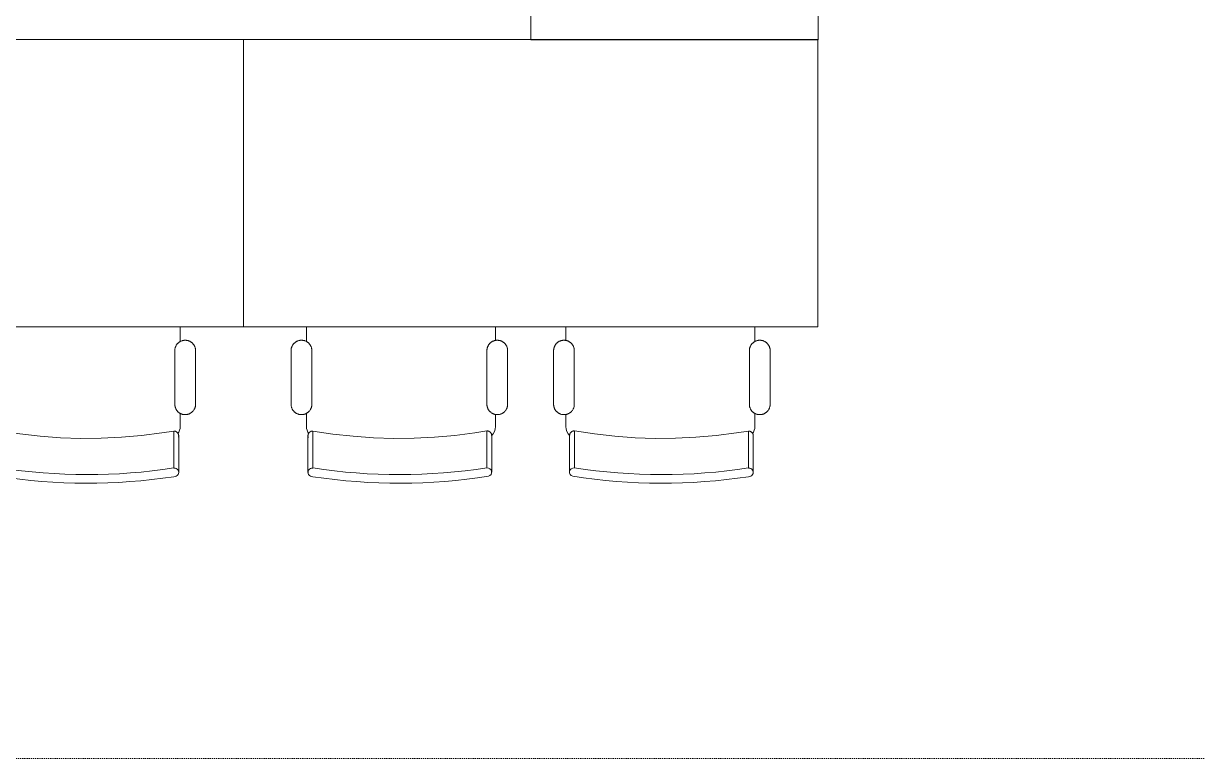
# Model space of a CAD drawing. Header units: inches. Extents: x 1 to 4333, y -575 to 1753.
# Drawn here: x 1847.3 to 1969.9, y 468.7 to 545.5 of the extents above; entities that cross this region are included whole.
import ezdxf

# ---------------------------------------------------------------- set-up
doc = ezdxf.new("R2010")
doc.units = ezdxf.units.IN
doc.header["$MEASUREMENT"] = 0
doc.linetypes.add('Hidden 1_8_', pattern=[0.1875, 0.125, -0.0625])
doc.layers.add('A-DETL-HDLN', color=90, linetype='Hidden 1_8_', lineweight=9)
doc.layers.add('I-FURN', color=30, linetype='Continuous', lineweight=9)

# ---------------------------------------------------------------- blocks, each defined once
blk = doc.blocks.new('Combo - Training Table Chairs - 60x30 - Combo - Training Table Chairs - 60x30-1933845-New Construction - Tel_Data_Elec Plan')
at = {"layer": 'I-FURN'}
for p, q in [((-30, -15), (-30, 15)), ((-30, 15), (30, 15)), ((30, 15), (30, -15)), ((30, -15), (-30, -15)), ((-23.41, -15), (-23.41, -16.54)), ((-3.67, -16.43), (-3.67, -15)), ((3.67, -15), (3.67, -16.43)), ((23.41, -16.54), (23.41, -15)), ((-25.01, -17.49), (-25.01, -23.1)), ((-22.84, -23.1), (-22.84, -17.49)), ((-4.56, -17.49), (-4.56, -23.1)), ((-2.4, -23.1), (-2.4, -17.49)), ((2.4, -17.49), (2.4, -23.1)), ((4.56, -23.1), (4.56, -17.49)), ((22.84, -17.49), (22.84, -23.1)), ((25.01, -23.1), (25.01, -17.49)), ((-23.41, -24.04), (-23.41, -25.41)), ((-3.67, -25.41), (-3.67, -24.16)), ((3.67, -24.16), (3.67, -25.41)), ((23.41, -25.41), (23.41, -24.04)), ((-22.74, -25.89), (-22.74, -29.75)), ((-4.57, -29.74), (-4.57, -25.87)), ((4.57, -25.87), (4.57, -29.74)), ((22.74, -29.75), (22.74, -25.89))]:
    blk.add_line(p, q, dxfattribs=at)
at = {"layer": 'I-FURN', "flags": 128}
for points in [[(-22.84, -17.49), (-22.84, -17.45), (-22.85, -17.4), (-22.85, -17.36), (-22.86, -17.32), (-22.87, -17.27), (-22.87, -17.23), (-22.89, -17.19), (-22.9, -17.15), (-22.91, -17.11), (-22.93, -17.07), (-22.95, -17.03), (-22.97, -16.99), (-22.99, -16.95), (-23.01, -16.91), (-23.03, -16.88), (-23.06, -16.84), (-23.08, -16.81), (-23.11, -16.78), (-23.14, -16.74), (-23.17, -16.71), (-23.2, -16.68), (-23.24, -16.65), (-23.27, -16.63), (-23.31, -16.6), (-23.34, -16.58), (-23.38, -16.56), (-23.42, -16.53), (-23.46, -16.51), (-23.49, -16.5), (-23.53, -16.48), (-23.58, -16.46), (-23.62, -16.45), (-23.66, -16.44), (-23.7, -16.43), (-23.74, -16.42), (-23.79, -16.42), (-23.83, -16.41), (-23.87, -16.41), (-23.92, -16.41), (-23.96, -16.41), (-24, -16.41), (-24.05, -16.41), (-24.09, -16.42), (-24.13, -16.43), (-24.17, -16.43), (-24.22, -16.45), (-24.26, -16.46), (-24.3, -16.47), (-24.34, -16.49), (-24.38, -16.5), (-24.42, -16.52), (-24.46, -16.54), (-24.49, -16.57), (-24.53, -16.59), (-24.57, -16.61), (-24.6, -16.64), (-24.63, -16.67), (-24.67, -16.7), (-24.7, -16.73), (-24.73, -16.76), (-24.76, -16.79), (-24.78, -16.82), (-24.81, -16.86), (-24.83, -16.89), (-24.86, -16.93), (-24.88, -16.97), (-24.9, -17.01), (-24.92, -17.05), (-24.93, -17.09), (-24.95, -17.13), (-24.96, -17.17), (-24.97, -17.21), (-24.99, -17.25), (-24.99, -17.29), (-25, -17.34), (-25.01, -17.38), (-25.01, -17.42), (-25.01, -17.47), (-25.01, -17.49)], [(-2.4, -17.49), (-2.4, -17.45), (-2.4, -17.4), (-2.41, -17.36), (-2.41, -17.32), (-2.42, -17.28), (-2.43, -17.23), (-2.44, -17.19), (-2.45, -17.15), (-2.47, -17.11), (-2.49, -17.07), (-2.5, -17.03), (-2.52, -16.99), (-2.54, -16.95), (-2.57, -16.92), (-2.59, -16.88), (-2.61, -16.84), (-2.64, -16.81), (-2.67, -16.78), (-2.7, -16.74), (-2.73, -16.71), (-2.76, -16.68), (-2.79, -16.66), (-2.83, -16.63), (-2.86, -16.6), (-2.9, -16.58), (-2.93, -16.56), (-2.97, -16.54), (-3.01, -16.52), (-3.05, -16.5), (-3.09, -16.48), (-3.13, -16.47), (-3.17, -16.45), (-3.21, -16.44), (-3.26, -16.43), (-3.3, -16.42), (-3.34, -16.42), (-3.38, -16.41), (-3.43, -16.41), (-3.47, -16.41), (-3.51, -16.41), (-3.56, -16.41), (-3.6, -16.41), (-3.64, -16.42), (-3.69, -16.43), (-3.73, -16.44), (-3.77, -16.45), (-3.81, -16.46), (-3.85, -16.47), (-3.89, -16.49), (-3.93, -16.51), (-3.97, -16.52), (-4.01, -16.55), (-4.05, -16.57), (-4.08, -16.59), (-4.12, -16.62), (-4.15, -16.64), (-4.19, -16.67), (-4.22, -16.7), (-4.25, -16.73), (-4.28, -16.76), (-4.31, -16.79), (-4.34, -16.83), (-4.36, -16.86), (-4.39, -16.9), (-4.41, -16.93), (-4.43, -16.97), (-4.45, -17.01), (-4.47, -17.05), (-4.49, -17.09), (-4.5, -17.13), (-4.52, -17.17), (-4.53, -17.21), (-4.54, -17.25), (-4.55, -17.29), (-4.55, -17.34), (-4.56, -17.38), (-4.56, -17.42), (-4.56, -17.47), (-4.56, -17.49)], [(4.56, -17.49), (4.56, -17.45), (4.56, -17.4), (4.56, -17.36), (4.55, -17.32), (4.54, -17.28), (4.53, -17.23), (4.52, -17.19), (4.51, -17.15), (4.49, -17.11), (4.48, -17.07), (4.46, -17.03), (4.44, -16.99), (4.42, -16.95), (4.4, -16.92), (4.38, -16.88), (4.35, -16.84), (4.32, -16.81), (4.3, -16.78), (4.27, -16.74), (4.24, -16.71), (4.2, -16.68), (4.17, -16.66), (4.14, -16.63), (4.1, -16.6), (4.07, -16.58), (4.03, -16.56), (3.99, -16.54), (3.95, -16.52), (3.91, -16.5), (3.87, -16.48), (3.83, -16.47), (3.79, -16.45), (3.75, -16.44), (3.71, -16.43), (3.67, -16.42), (3.62, -16.42), (3.58, -16.41), (3.54, -16.41), (3.49, -16.41), (3.45, -16.41), (3.41, -16.41), (3.36, -16.41), (3.32, -16.42), (3.28, -16.43), (3.24, -16.44), (3.19, -16.45), (3.15, -16.46), (3.11, -16.47), (3.07, -16.49), (3.03, -16.51), (2.99, -16.52), (2.95, -16.55), (2.92, -16.57), (2.88, -16.59), (2.85, -16.62), (2.81, -16.64), (2.78, -16.67), (2.75, -16.7), (2.71, -16.73), (2.68, -16.76), (2.66, -16.79), (2.63, -16.83), (2.6, -16.86), (2.58, -16.9), (2.55, -16.93), (2.53, -16.97), (2.51, -17.01), (2.49, -17.05), (2.48, -17.09), (2.46, -17.13), (2.45, -17.17), (2.44, -17.21), (2.43, -17.25), (2.42, -17.29), (2.41, -17.34), (2.41, -17.38), (2.4, -17.42), (2.4, -17.47), (2.4, -17.49)], [(25.01, -17.49), (25.01, -17.45), (25.01, -17.4), (25, -17.36), (25, -17.32), (24.99, -17.27), (24.98, -17.23), (24.97, -17.19), (24.96, -17.15), (24.94, -17.11), (24.93, -17.07), (24.91, -17.03), (24.89, -16.99), (24.87, -16.95), (24.85, -16.91), (24.82, -16.88), (24.8, -16.84), (24.77, -16.81), (24.74, -16.78), (24.71, -16.74), (24.68, -16.71), (24.65, -16.68), (24.62, -16.65), (24.58, -16.63), (24.55, -16.6), (24.51, -16.58), (24.48, -16.56), (24.44, -16.53), (24.4, -16.51), (24.36, -16.5), (24.32, -16.48), (24.28, -16.46), (24.24, -16.45), (24.2, -16.44), (24.15, -16.43), (24.11, -16.42), (24.07, -16.42), (24.03, -16.41), (23.98, -16.41), (23.94, -16.41), (23.9, -16.41), (23.85, -16.41), (23.81, -16.41), (23.77, -16.42), (23.72, -16.43), (23.68, -16.43), (23.64, -16.45), (23.6, -16.46), (23.56, -16.47), (23.52, -16.49), (23.48, -16.5), (23.44, -16.52), (23.4, -16.54), (23.36, -16.57), (23.33, -16.59), (23.29, -16.61), (23.26, -16.64), (23.22, -16.67), (23.19, -16.7), (23.16, -16.73), (23.13, -16.76), (23.1, -16.79), (23.07, -16.82), (23.05, -16.86), (23.02, -16.89), (23, -16.93), (22.98, -16.97), (22.96, -17.01), (22.94, -17.05), (22.92, -17.09), (22.91, -17.13), (22.89, -17.17), (22.88, -17.21), (22.87, -17.25), (22.86, -17.29), (22.85, -17.34), (22.85, -17.38), (22.85, -17.42), (22.84, -17.47), (22.84, -17.49)], [(-25.01, -23.1), (-25.01, -23.14), (-25.01, -23.19), (-25, -23.23), (-25, -23.27), (-24.99, -23.31), (-24.98, -23.36), (-24.97, -23.4), (-24.96, -23.44), (-24.94, -23.48), (-24.93, -23.52), (-24.91, -23.56), (-24.89, -23.6), (-24.87, -23.64), (-24.85, -23.67), (-24.82, -23.71), (-24.8, -23.75), (-24.77, -23.78), (-24.74, -23.81), (-24.71, -23.85), (-24.68, -23.88), (-24.65, -23.91), (-24.62, -23.93), (-24.58, -23.96), (-24.55, -23.99), (-24.51, -24.01), (-24.48, -24.03), (-24.44, -24.05), (-24.4, -24.07), (-24.36, -24.09), (-24.32, -24.11), (-24.28, -24.12), (-24.24, -24.14), (-24.2, -24.15), (-24.15, -24.16), (-24.11, -24.17), (-24.07, -24.17), (-24.03, -24.18), (-23.98, -24.18), (-23.94, -24.18), (-23.9, -24.18), (-23.85, -24.18), (-23.81, -24.18), (-23.77, -24.17), (-23.72, -24.16), (-23.68, -24.15), (-23.64, -24.14), (-23.6, -24.13), (-23.56, -24.12), (-23.52, -24.1), (-23.48, -24.08), (-23.44, -24.07), (-23.4, -24.04), (-23.36, -24.02), (-23.33, -24), (-23.29, -23.97), (-23.26, -23.95), (-23.22, -23.92), (-23.19, -23.89), (-23.16, -23.86), (-23.13, -23.83), (-23.1, -23.8), (-23.07, -23.76), (-23.05, -23.73), (-23.02, -23.69), (-23, -23.66), (-22.98, -23.62), (-22.96, -23.58), (-22.94, -23.54), (-22.92, -23.5), (-22.91, -23.46), (-22.89, -23.42), (-22.88, -23.38), (-22.87, -23.34), (-22.86, -23.29), (-22.85, -23.25), (-22.85, -23.21), (-22.85, -23.17), (-22.84, -23.12), (-22.84, -23.1)], [(-4.56, -23.1), (-4.56, -23.14), (-4.56, -23.18), (-4.56, -23.23), (-4.55, -23.27), (-4.54, -23.31), (-4.53, -23.36), (-4.52, -23.4), (-4.51, -23.44), (-4.49, -23.48), (-4.48, -23.52), (-4.46, -23.56), (-4.44, -23.6), (-4.42, -23.64), (-4.4, -23.67), (-4.38, -23.71), (-4.35, -23.74), (-4.32, -23.78), (-4.3, -23.81), (-4.27, -23.84), (-4.24, -23.87), (-4.2, -23.9), (-4.17, -23.93), (-4.14, -23.96), (-4.1, -23.98), (-4.07, -24.01), (-4.03, -24.03), (-3.99, -24.05), (-3.95, -24.07), (-3.91, -24.09), (-3.87, -24.11), (-3.83, -24.12), (-3.79, -24.14), (-3.75, -24.15), (-3.71, -24.16), (-3.67, -24.16), (-3.62, -24.17), (-3.58, -24.18), (-3.54, -24.18), (-3.49, -24.18), (-3.45, -24.18), (-3.41, -24.18), (-3.36, -24.17), (-3.32, -24.17), (-3.28, -24.16), (-3.24, -24.15), (-3.19, -24.14), (-3.15, -24.13), (-3.11, -24.12), (-3.07, -24.1), (-3.03, -24.08), (-2.99, -24.06), (-2.95, -24.04), (-2.92, -24.02), (-2.88, -24), (-2.85, -23.97), (-2.81, -23.95), (-2.78, -23.92), (-2.75, -23.89), (-2.71, -23.86), (-2.68, -23.83), (-2.66, -23.8), (-2.63, -23.76), (-2.6, -23.73), (-2.58, -23.69), (-2.55, -23.66), (-2.53, -23.62), (-2.51, -23.58), (-2.49, -23.54), (-2.48, -23.5), (-2.46, -23.46), (-2.45, -23.42), (-2.44, -23.38), (-2.43, -23.34), (-2.42, -23.29), (-2.41, -23.25), (-2.41, -23.21), (-2.4, -23.16), (-2.4, -23.12), (-2.4, -23.1)], [(2.4, -23.1), (2.4, -23.14), (2.4, -23.18), (2.41, -23.23), (2.41, -23.27), (2.42, -23.31), (2.43, -23.36), (2.44, -23.4), (2.45, -23.44), (2.47, -23.48), (2.49, -23.52), (2.5, -23.56), (2.52, -23.6), (2.54, -23.64), (2.57, -23.67), (2.59, -23.71), (2.61, -23.74), (2.64, -23.78), (2.67, -23.81), (2.7, -23.84), (2.73, -23.87), (2.76, -23.9), (2.79, -23.93), (2.83, -23.96), (2.86, -23.98), (2.9, -24.01), (2.93, -24.03), (2.97, -24.05), (3.01, -24.07), (3.05, -24.09), (3.09, -24.11), (3.13, -24.12), (3.17, -24.14), (3.21, -24.15), (3.26, -24.16), (3.3, -24.16), (3.34, -24.17), (3.38, -24.18), (3.43, -24.18), (3.47, -24.18), (3.51, -24.18), (3.56, -24.18), (3.6, -24.17), (3.64, -24.17), (3.69, -24.16), (3.73, -24.15), (3.77, -24.14), (3.81, -24.13), (3.85, -24.12), (3.89, -24.1), (3.93, -24.08), (3.97, -24.06), (4.01, -24.04), (4.05, -24.02), (4.08, -24), (4.12, -23.97), (4.15, -23.95), (4.19, -23.92), (4.22, -23.89), (4.25, -23.86), (4.28, -23.83), (4.31, -23.8), (4.34, -23.76), (4.36, -23.73), (4.39, -23.69), (4.41, -23.66), (4.43, -23.62), (4.45, -23.58), (4.47, -23.54), (4.49, -23.5), (4.5, -23.46), (4.52, -23.42), (4.53, -23.38), (4.54, -23.34), (4.55, -23.29), (4.55, -23.25), (4.56, -23.21), (4.56, -23.16), (4.56, -23.12), (4.56, -23.1)], [(22.84, -23.1), (22.84, -23.14), (22.85, -23.19), (22.85, -23.23), (22.86, -23.27), (22.87, -23.31), (22.87, -23.36), (22.89, -23.4), (22.9, -23.44), (22.91, -23.48), (22.93, -23.52), (22.95, -23.56), (22.97, -23.6), (22.99, -23.64), (23.01, -23.67), (23.03, -23.71), (23.06, -23.75), (23.08, -23.78), (23.11, -23.81), (23.14, -23.85), (23.17, -23.88), (23.2, -23.91), (23.24, -23.93), (23.27, -23.96), (23.31, -23.99), (23.34, -24.01), (23.38, -24.03), (23.42, -24.05), (23.46, -24.07), (23.49, -24.09), (23.53, -24.11), (23.58, -24.12), (23.62, -24.14), (23.66, -24.15), (23.7, -24.16), (23.74, -24.17), (23.79, -24.17), (23.83, -24.18), (23.87, -24.18), (23.92, -24.18), (23.96, -24.18), (24, -24.18), (24.05, -24.18), (24.09, -24.17), (24.13, -24.16), (24.17, -24.15), (24.22, -24.14), (24.26, -24.13), (24.3, -24.12), (24.34, -24.1), (24.38, -24.08), (24.42, -24.07), (24.46, -24.04), (24.49, -24.02), (24.53, -24), (24.57, -23.97), (24.6, -23.95), (24.63, -23.92), (24.67, -23.89), (24.7, -23.86), (24.73, -23.83), (24.76, -23.8), (24.78, -23.76), (24.81, -23.73), (24.83, -23.69), (24.86, -23.66), (24.88, -23.62), (24.9, -23.58), (24.92, -23.54), (24.93, -23.5), (24.95, -23.46), (24.96, -23.42), (24.97, -23.38), (24.99, -23.34), (24.99, -23.29), (25, -23.25), (25.01, -23.21), (25.01, -23.17), (25.01, -23.12), (25.01, -23.1)], [(-23.25, -26.4), (-23.25, -26.38), (-23.25, -26.36), (-23.24, -26.34), (-23.24, -26.32), (-23.24, -26.3), (-23.23, -26.28), (-23.23, -26.26), (-23.22, -26.24), (-23.22, -26.22), (-23.21, -26.2), (-23.2, -26.18), (-23.19, -26.16), (-23.18, -26.14), (-23.17, -26.13), (-23.16, -26.11), (-23.15, -26.09), (-23.13, -26.08), (-23.12, -26.06), (-23.11, -26.05), (-23.09, -26.03), (-23.08, -26.02), (-23.06, -26), (-23.05, -25.99), (-23.03, -25.98), (-23.01, -25.97), (-23, -25.96), (-22.98, -25.95), (-22.96, -25.94), (-22.94, -25.93), (-22.92, -25.92), (-22.91, -25.92), (-22.89, -25.91), (-22.87, -25.9), (-22.85, -25.9), (-22.83, -25.9), (-22.81, -25.89), (-22.79, -25.89), (-22.77, -25.89), (-22.75, -25.89), (-22.74, -25.89)], [(-23.25, -26.6), (-23.25, -26.47), (-23.25, -26.41), (-23.25, -26.4)], [(-23.25, -26.4), (-23.25, -26.43), (-23.25, -26.52), (-23.25, -26.67), (-23.25, -26.88), (-23.25, -27.15), (-23.25, -27.48), (-23.25, -27.87), (-23.25, -28.32), (-23.25, -28.83), (-23.25, -29.39), (-23.25, -30.01), (-23.25, -30.21)], [(-22.74, -25.89), (-20.64, -26.21), (-18.53, -26.44), (-16.41, -26.59), (-14.29, -26.66), (-12.17, -26.64), (-10.05, -26.54), (-7.93, -26.35), (-5.82, -26.08), (-4.57, -25.87)], [(-4.57, -25.87), (-4.55, -25.87), (-4.53, -25.87), (-4.51, -25.88), (-4.49, -25.88), (-4.47, -25.88), (-4.45, -25.89), (-4.43, -25.89), (-4.41, -25.9), (-4.39, -25.9), (-4.37, -25.91), (-4.35, -25.92), (-4.34, -25.93), (-4.32, -25.94), (-4.3, -25.95), (-4.28, -25.96), (-4.27, -25.97), (-4.25, -25.98), (-4.24, -26), (-4.22, -26.01), (-4.21, -26.03), (-4.19, -26.04), (-4.18, -26.06), (-4.17, -26.07), (-4.15, -26.09), (-4.14, -26.1), (-4.13, -26.12), (-4.12, -26.14), (-4.11, -26.16), (-4.1, -26.18), (-4.1, -26.19), (-4.09, -26.21), (-4.08, -26.23), (-4.08, -26.25), (-4.07, -26.27), (-4.07, -26.29), (-4.07, -26.31), (-4.06, -26.33), (-4.06, -26.35), (-4.06, -26.37), (-4.06, -26.38)], [(-4.06, -30.19), (-4.06, -29.56), (-4.06, -28.98), (-4.06, -28.45), (-4.06, -27.99), (-4.06, -27.58), (-4.06, -27.23), (-4.06, -26.94), (-4.06, -26.71), (-4.06, -26.54), (-4.06, -26.43), (-4.06, -26.38), (-4.06, -26.38)], [(-4.06, -26.38), (-4.06, -26.41), (-4.06, -26.5), (-4.06, -26.58)], [(4.06, -26.38), (4.06, -26.36), (4.06, -26.34), (4.07, -26.32), (4.07, -26.3), (4.07, -26.28), (4.08, -26.26), (4.08, -26.24), (4.09, -26.22), (4.1, -26.2), (4.1, -26.18), (4.11, -26.16), (4.12, -26.14), (4.13, -26.13), (4.14, -26.11), (4.15, -26.09), (4.16, -26.08), (4.18, -26.06), (4.19, -26.04), (4.2, -26.03), (4.22, -26.01), (4.23, -26), (4.25, -25.99), (4.26, -25.98), (4.28, -25.96), (4.3, -25.95), (4.31, -25.94), (4.33, -25.93), (4.35, -25.92), (4.37, -25.91), (4.39, -25.91), (4.41, -25.9), (4.42, -25.89), (4.44, -25.89), (4.46, -25.88), (4.48, -25.88), (4.5, -25.88), (4.52, -25.87), (4.54, -25.87), (4.56, -25.87), (4.57, -25.87)], [(4.06, -26.58), (4.06, -26.45), (4.06, -26.39), (4.06, -26.38)], [(4.06, -26.38), (4.06, -26.41), (4.06, -26.5), (4.06, -26.65), (4.06, -26.86), (4.06, -27.13), (4.06, -27.47), (4.06, -27.86), (4.06, -28.3), (4.06, -28.81), (4.06, -29.37), (4.06, -29.99), (4.06, -30.19)], [(4.57, -25.87), (6.67, -26.19), (8.78, -26.43), (10.9, -26.59), (13.02, -26.66), (15.14, -26.64), (17.26, -26.54), (19.38, -26.36), (21.49, -26.09), (22.74, -25.89)], [(22.74, -25.89), (22.76, -25.89), (22.78, -25.89), (22.8, -25.89), (22.82, -25.9), (22.84, -25.9), (22.86, -25.9), (22.88, -25.91), (22.9, -25.91), (22.92, -25.92), (22.94, -25.93), (22.96, -25.94), (22.97, -25.95), (22.99, -25.96), (23.01, -25.97), (23.03, -25.98), (23.04, -25.99), (23.06, -26), (23.07, -26.01), (23.09, -26.03), (23.1, -26.04), (23.12, -26.06), (23.13, -26.07), (23.14, -26.09), (23.16, -26.1), (23.17, -26.12), (23.18, -26.14), (23.19, -26.16), (23.2, -26.17), (23.21, -26.19), (23.21, -26.21), (23.22, -26.23), (23.23, -26.25), (23.23, -26.27), (23.24, -26.29), (23.24, -26.31), (23.24, -26.33), (23.25, -26.35), (23.25, -26.37), (23.25, -26.39), (23.25, -26.4)], [(23.25, -30.21), (23.25, -29.57), (23.25, -28.99), (23.25, -28.47), (23.25, -28), (23.25, -27.6), (23.25, -27.25), (23.25, -26.96), (23.25, -26.73), (23.25, -26.56), (23.25, -26.45), (23.25, -26.4), (23.25, -26.4)], [(23.25, -26.4), (23.25, -26.43), (23.25, -26.52), (23.25, -26.6)]]:
    blk.add_lwpolyline(points, dxfattribs=at)
at = {"layer": 'I-FURN'}
for centre, start, end in [((-22.09, -25.41), 180, 215.7227), ((-4.99, -25.41), 312.1873, 360), ((4.99, -25.41), 180, 227.8127), ((22.09, -25.41), 324.2773, 0)]:
    blk.add_arc(centre, 1.32, start, end, dxfattribs=at)
for centre, major_axis, ratio, start_param, end_param in [((-22.74, -26.6), (0.507, 0), 0.99468, 2.879793, 3.141593), ((-4.57, -26.58), (0.507, 0), 0.99468, 6.13762, 6.327242), ((4.57, -26.58), (0.507, 0), 0.99468, 3.097536, 3.287158), ((22.74, -26.6), (0.507, 0), 0.99468, 0, 0.261799), ((-22.74, -30.21), (-0.507, 0), 0.899459, 4.712389, 7.853982), ((-13.7, 17.31), (53.09, 0), 0.899459, 4.541367, 4.885303), ((-13.7, 17.31), (54.09, 0), 0.899459, 4.544559, 4.885273), ((-4.57, -30.19), (0.507, 0), 0.899459, 5.054959, 7.853982), ((4.57, -30.19), (0.507, 0), 0.899459, 1.570796, 4.369819), ((13.7, 17.31), (54.09, 0), 0.899459, 4.539505, 4.880219), ((13.7, 17.31), (53.09, 0), 0.899459, 4.539475, 4.883411), ((22.74, -30.21), (0.507, 0), 0.899459, 4.712389, 7.853982)]:
    blk.add_ellipse(centre, major_axis=major_axis, ratio=ratio, start_param=start_param, end_param=end_param, dxfattribs=at)
blk = doc.blocks.new('Combo - Training Table Chairs - 60x30 - Combo - Training Table Chairs - 60x30-2591501-New Construction - Tel_Data_Elec Plan')
at = {"layer": 'I-FURN'}
for p, q in [((-22.74, 29.75), (-22.74, 25.89)), ((-4.57, 25.87), (-4.57, 29.74)), ((4.57, 29.74), (4.57, 25.87)), ((22.74, 25.89), (22.74, 29.75)), ((-23.41, 25.41), (-23.41, 24.04)), ((-3.67, 24.16), (-3.67, 25.41)), ((3.67, 25.41), (3.67, 24.16)), ((23.41, 24.04), (23.41, 25.41)), ((-25.01, 23.1), (-25.01, 17.49)), ((-22.84, 17.49), (-22.84, 23.1)), ((-4.56, 23.1), (-4.56, 17.49)), ((-2.4, 17.49), (-2.4, 23.1)), ((2.4, 23.1), (2.4, 17.49)), ((4.56, 17.49), (4.56, 23.1)), ((22.84, 23.1), (22.84, 17.49)), ((25.01, 17.49), (25.01, 23.1)), ((-23.41, 16.54), (-23.41, 15)), ((-3.67, 15), (-3.67, 16.43)), ((3.67, 16.43), (3.67, 15)), ((23.41, 15), (23.41, 16.54)), ((30, 15), (-30, 15)), ((-30, 15), (-30, -15)), ((30, -15), (30, 15)), ((-30, -15), (30, -15))]:
    blk.add_line(p, q, dxfattribs=at)
at = {"layer": 'I-FURN', "flags": 128}
for points in [[(-23.25, 30.21), (-23.25, 29.57), (-23.25, 28.99), (-23.25, 28.47), (-23.25, 28), (-23.25, 27.6), (-23.25, 27.25), (-23.25, 26.96), (-23.25, 26.73), (-23.25, 26.56), (-23.25, 26.45), (-23.25, 26.4), (-23.25, 26.4)], [(-4.06, 26.38), (-4.06, 26.41), (-4.06, 26.5), (-4.06, 26.65), (-4.06, 26.86), (-4.06, 27.13), (-4.06, 27.47), (-4.06, 27.86), (-4.06, 28.3), (-4.06, 28.81), (-4.06, 29.37), (-4.06, 29.99), (-4.06, 30.19)], [(4.06, 30.19), (4.06, 29.56), (4.06, 28.98), (4.06, 28.45), (4.06, 27.99), (4.06, 27.58), (4.06, 27.23), (4.06, 26.94), (4.06, 26.71), (4.06, 26.54), (4.06, 26.43), (4.06, 26.38), (4.06, 26.38)], [(23.25, 26.4), (23.25, 26.43), (23.25, 26.52), (23.25, 26.67), (23.25, 26.88), (23.25, 27.15), (23.25, 27.48), (23.25, 27.87), (23.25, 28.32), (23.25, 28.83), (23.25, 29.39), (23.25, 30.01), (23.25, 30.21)], [(-23.25, 26.4), (-23.25, 26.43), (-23.25, 26.52), (-23.25, 26.6)], [(-22.74, 25.89), (-22.76, 25.89), (-22.78, 25.89), (-22.8, 25.89), (-22.82, 25.9), (-22.84, 25.9), (-22.86, 25.9), (-22.88, 25.91), (-22.9, 25.91), (-22.92, 25.92), (-22.94, 25.93), (-22.96, 25.94), (-22.97, 25.95), (-22.99, 25.96), (-23.01, 25.97), (-23.03, 25.98), (-23.04, 25.99), (-23.06, 26), (-23.07, 26.01), (-23.09, 26.03), (-23.1, 26.04), (-23.12, 26.06), (-23.13, 26.07), (-23.14, 26.09), (-23.16, 26.1), (-23.17, 26.12), (-23.18, 26.14), (-23.19, 26.16), (-23.2, 26.17), (-23.21, 26.19), (-23.21, 26.21), (-23.22, 26.23), (-23.23, 26.25), (-23.23, 26.27), (-23.24, 26.29), (-23.24, 26.31), (-23.24, 26.33), (-23.25, 26.35), (-23.25, 26.37), (-23.25, 26.39), (-23.25, 26.4)], [(-4.57, 25.87), (-6.67, 26.19), (-8.78, 26.43), (-10.9, 26.59), (-13.02, 26.66), (-15.14, 26.64), (-17.26, 26.54), (-19.38, 26.36), (-21.49, 26.09), (-22.74, 25.89)], [(-4.06, 26.38), (-4.06, 26.36), (-4.06, 26.34), (-4.07, 26.32), (-4.07, 26.3), (-4.07, 26.28), (-4.08, 26.26), (-4.08, 26.24), (-4.09, 26.22), (-4.1, 26.2), (-4.1, 26.18), (-4.11, 26.16), (-4.12, 26.14), (-4.13, 26.13), (-4.14, 26.11), (-4.15, 26.09), (-4.16, 26.08), (-4.18, 26.06), (-4.19, 26.04), (-4.2, 26.03), (-4.22, 26.01), (-4.23, 26), (-4.25, 25.99), (-4.26, 25.98), (-4.28, 25.96), (-4.3, 25.95), (-4.31, 25.94), (-4.33, 25.93), (-4.35, 25.92), (-4.37, 25.91), (-4.39, 25.91), (-4.41, 25.9), (-4.42, 25.89), (-4.44, 25.89), (-4.46, 25.88), (-4.48, 25.88), (-4.5, 25.88), (-4.52, 25.87), (-4.54, 25.87), (-4.56, 25.87), (-4.57, 25.87)], [(-4.06, 26.58), (-4.06, 26.45), (-4.06, 26.39), (-4.06, 26.38)], [(4.06, 26.38), (4.06, 26.41), (4.06, 26.5), (4.06, 26.58)], [(4.57, 25.87), (4.55, 25.87), (4.53, 25.87), (4.51, 25.88), (4.49, 25.88), (4.47, 25.88), (4.45, 25.89), (4.43, 25.89), (4.41, 25.9), (4.39, 25.9), (4.37, 25.91), (4.35, 25.92), (4.34, 25.93), (4.32, 25.94), (4.3, 25.95), (4.28, 25.96), (4.27, 25.97), (4.25, 25.98), (4.24, 26), (4.22, 26.01), (4.21, 26.03), (4.19, 26.04), (4.18, 26.06), (4.17, 26.07), (4.15, 26.09), (4.14, 26.1), (4.13, 26.12), (4.12, 26.14), (4.11, 26.16), (4.1, 26.18), (4.1, 26.19), (4.09, 26.21), (4.08, 26.23), (4.08, 26.25), (4.07, 26.27), (4.07, 26.29), (4.07, 26.31), (4.06, 26.33), (4.06, 26.35), (4.06, 26.37), (4.06, 26.38)], [(22.74, 25.89), (20.64, 26.21), (18.53, 26.44), (16.41, 26.59), (14.29, 26.66), (12.17, 26.64), (10.05, 26.54), (7.93, 26.35), (5.82, 26.08), (4.57, 25.87)], [(23.25, 26.4), (23.25, 26.38), (23.25, 26.36), (23.24, 26.34), (23.24, 26.32), (23.24, 26.3), (23.23, 26.28), (23.23, 26.26), (23.22, 26.24), (23.22, 26.22), (23.21, 26.2), (23.2, 26.18), (23.19, 26.16), (23.18, 26.14), (23.17, 26.13), (23.16, 26.11), (23.15, 26.09), (23.13, 26.08), (23.12, 26.06), (23.11, 26.05), (23.09, 26.03), (23.08, 26.02), (23.06, 26), (23.05, 25.99), (23.03, 25.98), (23.01, 25.97), (23, 25.96), (22.98, 25.95), (22.96, 25.94), (22.94, 25.93), (22.92, 25.92), (22.91, 25.92), (22.89, 25.91), (22.87, 25.9), (22.85, 25.9), (22.83, 25.9), (22.81, 25.89), (22.79, 25.89), (22.77, 25.89), (22.75, 25.89), (22.74, 25.89)], [(23.25, 26.6), (23.25, 26.47), (23.25, 26.41), (23.25, 26.4)], [(-22.84, 23.1), (-22.84, 23.14), (-22.85, 23.19), (-22.85, 23.23), (-22.86, 23.27), (-22.87, 23.31), (-22.87, 23.36), (-22.89, 23.4), (-22.9, 23.44), (-22.91, 23.48), (-22.93, 23.52), (-22.95, 23.56), (-22.97, 23.6), (-22.99, 23.64), (-23.01, 23.67), (-23.03, 23.71), (-23.06, 23.75), (-23.08, 23.78), (-23.11, 23.81), (-23.14, 23.85), (-23.17, 23.88), (-23.2, 23.91), (-23.24, 23.93), (-23.27, 23.96), (-23.31, 23.99), (-23.34, 24.01), (-23.38, 24.03), (-23.42, 24.05), (-23.46, 24.07), (-23.49, 24.09), (-23.53, 24.11), (-23.58, 24.12), (-23.62, 24.14), (-23.66, 24.15), (-23.7, 24.16), (-23.74, 24.17), (-23.79, 24.17), (-23.83, 24.18), (-23.87, 24.18), (-23.92, 24.18), (-23.96, 24.18), (-24, 24.18), (-24.05, 24.18), (-24.09, 24.17), (-24.13, 24.16), (-24.17, 24.15), (-24.22, 24.14), (-24.26, 24.13), (-24.3, 24.12), (-24.34, 24.1), (-24.38, 24.08), (-24.42, 24.07), (-24.46, 24.04), (-24.49, 24.02), (-24.53, 24), (-24.57, 23.97), (-24.6, 23.95), (-24.63, 23.92), (-24.67, 23.89), (-24.7, 23.86), (-24.73, 23.83), (-24.76, 23.8), (-24.78, 23.76), (-24.81, 23.73), (-24.83, 23.69), (-24.86, 23.66), (-24.88, 23.62), (-24.9, 23.58), (-24.92, 23.54), (-24.93, 23.5), (-24.95, 23.46), (-24.96, 23.42), (-24.97, 23.38), (-24.99, 23.34), (-24.99, 23.29), (-25, 23.25), (-25.01, 23.21), (-25.01, 23.17), (-25.01, 23.12), (-25.01, 23.1)], [(-2.4, 23.1), (-2.4, 23.14), (-2.4, 23.18), (-2.41, 23.23), (-2.41, 23.27), (-2.42, 23.31), (-2.43, 23.36), (-2.44, 23.4), (-2.45, 23.44), (-2.47, 23.48), (-2.49, 23.52), (-2.5, 23.56), (-2.52, 23.6), (-2.54, 23.64), (-2.57, 23.67), (-2.59, 23.71), (-2.61, 23.74), (-2.64, 23.78), (-2.67, 23.81), (-2.7, 23.84), (-2.73, 23.87), (-2.76, 23.9), (-2.79, 23.93), (-2.83, 23.96), (-2.86, 23.98), (-2.9, 24.01), (-2.93, 24.03), (-2.97, 24.05), (-3.01, 24.07), (-3.05, 24.09), (-3.09, 24.11), (-3.13, 24.12), (-3.17, 24.14), (-3.21, 24.15), (-3.26, 24.16), (-3.3, 24.16), (-3.34, 24.17), (-3.38, 24.18), (-3.43, 24.18), (-3.47, 24.18), (-3.51, 24.18), (-3.56, 24.18), (-3.6, 24.17), (-3.64, 24.17), (-3.69, 24.16), (-3.73, 24.15), (-3.77, 24.14), (-3.81, 24.13), (-3.85, 24.12), (-3.89, 24.1), (-3.93, 24.08), (-3.97, 24.06), (-4.01, 24.04), (-4.05, 24.02), (-4.08, 24), (-4.12, 23.97), (-4.15, 23.95), (-4.19, 23.92), (-4.22, 23.89), (-4.25, 23.86), (-4.28, 23.83), (-4.31, 23.8), (-4.34, 23.76), (-4.36, 23.73), (-4.39, 23.69), (-4.41, 23.66), (-4.43, 23.62), (-4.45, 23.58), (-4.47, 23.54), (-4.49, 23.5), (-4.5, 23.46), (-4.52, 23.42), (-4.53, 23.38), (-4.54, 23.34), (-4.55, 23.29), (-4.55, 23.25), (-4.56, 23.21), (-4.56, 23.16), (-4.56, 23.12), (-4.56, 23.1)], [(4.56, 23.1), (4.56, 23.14), (4.56, 23.18), (4.56, 23.23), (4.55, 23.27), (4.54, 23.31), (4.53, 23.36), (4.52, 23.4), (4.51, 23.44), (4.49, 23.48), (4.48, 23.52), (4.46, 23.56), (4.44, 23.6), (4.42, 23.64), (4.4, 23.67), (4.38, 23.71), (4.35, 23.74), (4.32, 23.78), (4.3, 23.81), (4.27, 23.84), (4.24, 23.87), (4.2, 23.9), (4.17, 23.93), (4.14, 23.96), (4.1, 23.98), (4.07, 24.01), (4.03, 24.03), (3.99, 24.05), (3.95, 24.07), (3.91, 24.09), (3.87, 24.11), (3.83, 24.12), (3.79, 24.14), (3.75, 24.15), (3.71, 24.16), (3.67, 24.16), (3.62, 24.17), (3.58, 24.18), (3.54, 24.18), (3.49, 24.18), (3.45, 24.18), (3.41, 24.18), (3.36, 24.17), (3.32, 24.17), (3.28, 24.16), (3.24, 24.15), (3.19, 24.14), (3.15, 24.13), (3.11, 24.12), (3.07, 24.1), (3.03, 24.08), (2.99, 24.06), (2.95, 24.04), (2.92, 24.02), (2.88, 24), (2.85, 23.97), (2.81, 23.95), (2.78, 23.92), (2.75, 23.89), (2.71, 23.86), (2.68, 23.83), (2.66, 23.8), (2.63, 23.76), (2.6, 23.73), (2.58, 23.69), (2.55, 23.66), (2.53, 23.62), (2.51, 23.58), (2.49, 23.54), (2.48, 23.5), (2.46, 23.46), (2.45, 23.42), (2.44, 23.38), (2.43, 23.34), (2.42, 23.29), (2.41, 23.25), (2.41, 23.21), (2.4, 23.16), (2.4, 23.12), (2.4, 23.1)], [(25.01, 23.1), (25.01, 23.14), (25.01, 23.19), (25, 23.23), (25, 23.27), (24.99, 23.31), (24.98, 23.36), (24.97, 23.4), (24.96, 23.44), (24.94, 23.48), (24.93, 23.52), (24.91, 23.56), (24.89, 23.6), (24.87, 23.64), (24.85, 23.67), (24.82, 23.71), (24.8, 23.75), (24.77, 23.78), (24.74, 23.81), (24.71, 23.85), (24.68, 23.88), (24.65, 23.91), (24.62, 23.93), (24.58, 23.96), (24.55, 23.99), (24.51, 24.01), (24.48, 24.03), (24.44, 24.05), (24.4, 24.07), (24.36, 24.09), (24.32, 24.11), (24.28, 24.12), (24.24, 24.14), (24.2, 24.15), (24.15, 24.16), (24.11, 24.17), (24.07, 24.17), (24.03, 24.18), (23.98, 24.18), (23.94, 24.18), (23.9, 24.18), (23.85, 24.18), (23.81, 24.18), (23.77, 24.17), (23.72, 24.16), (23.68, 24.15), (23.64, 24.14), (23.6, 24.13), (23.56, 24.12), (23.52, 24.1), (23.48, 24.08), (23.44, 24.07), (23.4, 24.04), (23.36, 24.02), (23.33, 24), (23.29, 23.97), (23.26, 23.95), (23.22, 23.92), (23.19, 23.89), (23.16, 23.86), (23.13, 23.83), (23.1, 23.8), (23.07, 23.76), (23.05, 23.73), (23.02, 23.69), (23, 23.66), (22.98, 23.62), (22.96, 23.58), (22.94, 23.54), (22.92, 23.5), (22.91, 23.46), (22.89, 23.42), (22.88, 23.38), (22.87, 23.34), (22.86, 23.29), (22.85, 23.25), (22.85, 23.21), (22.85, 23.17), (22.84, 23.12), (22.84, 23.1)], [(-25.01, 17.49), (-25.01, 17.45), (-25.01, 17.4), (-25, 17.36), (-25, 17.32), (-24.99, 17.27), (-24.98, 17.23), (-24.97, 17.19), (-24.96, 17.15), (-24.94, 17.11), (-24.93, 17.07), (-24.91, 17.03), (-24.89, 16.99), (-24.87, 16.95), (-24.85, 16.91), (-24.82, 16.88), (-24.8, 16.84), (-24.77, 16.81), (-24.74, 16.78), (-24.71, 16.74), (-24.68, 16.71), (-24.65, 16.68), (-24.62, 16.65), (-24.58, 16.63), (-24.55, 16.6), (-24.51, 16.58), (-24.48, 16.56), (-24.44, 16.53), (-24.4, 16.51), (-24.36, 16.5), (-24.32, 16.48), (-24.28, 16.46), (-24.24, 16.45), (-24.2, 16.44), (-24.15, 16.43), (-24.11, 16.42), (-24.07, 16.42), (-24.03, 16.41), (-23.98, 16.41), (-23.94, 16.41), (-23.9, 16.41), (-23.85, 16.41), (-23.81, 16.41), (-23.77, 16.42), (-23.72, 16.43), (-23.68, 16.43), (-23.64, 16.45), (-23.6, 16.46), (-23.56, 16.47), (-23.52, 16.49), (-23.48, 16.5), (-23.44, 16.52), (-23.4, 16.54), (-23.36, 16.57), (-23.33, 16.59), (-23.29, 16.61), (-23.26, 16.64), (-23.22, 16.67), (-23.19, 16.7), (-23.16, 16.73), (-23.13, 16.76), (-23.1, 16.79), (-23.07, 16.82), (-23.05, 16.86), (-23.02, 16.89), (-23, 16.93), (-22.98, 16.97), (-22.96, 17.01), (-22.94, 17.05), (-22.92, 17.09), (-22.91, 17.13), (-22.89, 17.17), (-22.88, 17.21), (-22.87, 17.25), (-22.86, 17.29), (-22.85, 17.34), (-22.85, 17.38), (-22.85, 17.42), (-22.84, 17.47), (-22.84, 17.49)], [(-4.56, 17.49), (-4.56, 17.45), (-4.56, 17.4), (-4.56, 17.36), (-4.55, 17.32), (-4.54, 17.28), (-4.53, 17.23), (-4.52, 17.19), (-4.51, 17.15), (-4.49, 17.11), (-4.48, 17.07), (-4.46, 17.03), (-4.44, 16.99), (-4.42, 16.95), (-4.4, 16.92), (-4.38, 16.88), (-4.35, 16.84), (-4.32, 16.81), (-4.3, 16.78), (-4.27, 16.74), (-4.24, 16.71), (-4.2, 16.68), (-4.17, 16.66), (-4.14, 16.63), (-4.1, 16.6), (-4.07, 16.58), (-4.03, 16.56), (-3.99, 16.54), (-3.95, 16.52), (-3.91, 16.5), (-3.87, 16.48), (-3.83, 16.47), (-3.79, 16.45), (-3.75, 16.44), (-3.71, 16.43), (-3.67, 16.42), (-3.62, 16.42), (-3.58, 16.41), (-3.54, 16.41), (-3.49, 16.41), (-3.45, 16.41), (-3.41, 16.41), (-3.36, 16.41), (-3.32, 16.42), (-3.28, 16.43), (-3.24, 16.44), (-3.19, 16.45), (-3.15, 16.46), (-3.11, 16.47), (-3.07, 16.49), (-3.03, 16.51), (-2.99, 16.52), (-2.95, 16.55), (-2.92, 16.57), (-2.88, 16.59), (-2.85, 16.62), (-2.81, 16.64), (-2.78, 16.67), (-2.75, 16.7), (-2.71, 16.73), (-2.68, 16.76), (-2.66, 16.79), (-2.63, 16.83), (-2.6, 16.86), (-2.58, 16.9), (-2.55, 16.93), (-2.53, 16.97), (-2.51, 17.01), (-2.49, 17.05), (-2.48, 17.09), (-2.46, 17.13), (-2.45, 17.17), (-2.44, 17.21), (-2.43, 17.25), (-2.42, 17.29), (-2.41, 17.34), (-2.41, 17.38), (-2.4, 17.42), (-2.4, 17.47), (-2.4, 17.49)], [(2.4, 17.49), (2.4, 17.45), (2.4, 17.4), (2.41, 17.36), (2.41, 17.32), (2.42, 17.28), (2.43, 17.23), (2.44, 17.19), (2.45, 17.15), (2.47, 17.11), (2.49, 17.07), (2.5, 17.03), (2.52, 16.99), (2.54, 16.95), (2.57, 16.92), (2.59, 16.88), (2.61, 16.84), (2.64, 16.81), (2.67, 16.78), (2.7, 16.74), (2.73, 16.71), (2.76, 16.68), (2.79, 16.66), (2.83, 16.63), (2.86, 16.6), (2.9, 16.58), (2.93, 16.56), (2.97, 16.54), (3.01, 16.52), (3.05, 16.5), (3.09, 16.48), (3.13, 16.47), (3.17, 16.45), (3.21, 16.44), (3.26, 16.43), (3.3, 16.42), (3.34, 16.42), (3.38, 16.41), (3.43, 16.41), (3.47, 16.41), (3.51, 16.41), (3.56, 16.41), (3.6, 16.41), (3.64, 16.42), (3.69, 16.43), (3.73, 16.44), (3.77, 16.45), (3.81, 16.46), (3.85, 16.47), (3.89, 16.49), (3.93, 16.51), (3.97, 16.52), (4.01, 16.55), (4.05, 16.57), (4.08, 16.59), (4.12, 16.62), (4.15, 16.64), (4.19, 16.67), (4.22, 16.7), (4.25, 16.73), (4.28, 16.76), (4.31, 16.79), (4.34, 16.83), (4.36, 16.86), (4.39, 16.9), (4.41, 16.93), (4.43, 16.97), (4.45, 17.01), (4.47, 17.05), (4.49, 17.09), (4.5, 17.13), (4.52, 17.17), (4.53, 17.21), (4.54, 17.25), (4.55, 17.29), (4.55, 17.34), (4.56, 17.38), (4.56, 17.42), (4.56, 17.47), (4.56, 17.49)], [(22.84, 17.49), (22.84, 17.45), (22.85, 17.4), (22.85, 17.36), (22.86, 17.32), (22.87, 17.27), (22.87, 17.23), (22.89, 17.19), (22.9, 17.15), (22.91, 17.11), (22.93, 17.07), (22.95, 17.03), (22.97, 16.99), (22.99, 16.95), (23.01, 16.91), (23.03, 16.88), (23.06, 16.84), (23.08, 16.81), (23.11, 16.78), (23.14, 16.74), (23.17, 16.71), (23.2, 16.68), (23.24, 16.65), (23.27, 16.63), (23.31, 16.6), (23.34, 16.58), (23.38, 16.56), (23.42, 16.53), (23.46, 16.51), (23.49, 16.5), (23.53, 16.48), (23.58, 16.46), (23.62, 16.45), (23.66, 16.44), (23.7, 16.43), (23.74, 16.42), (23.79, 16.42), (23.83, 16.41), (23.87, 16.41), (23.92, 16.41), (23.96, 16.41), (24, 16.41), (24.05, 16.41), (24.09, 16.42), (24.13, 16.43), (24.17, 16.43), (24.22, 16.45), (24.26, 16.46), (24.3, 16.47), (24.34, 16.49), (24.38, 16.5), (24.42, 16.52), (24.46, 16.54), (24.49, 16.57), (24.53, 16.59), (24.57, 16.61), (24.6, 16.64), (24.63, 16.67), (24.67, 16.7), (24.7, 16.73), (24.73, 16.76), (24.76, 16.79), (24.78, 16.82), (24.81, 16.86), (24.83, 16.89), (24.86, 16.93), (24.88, 16.97), (24.9, 17.01), (24.92, 17.05), (24.93, 17.09), (24.95, 17.13), (24.96, 17.17), (24.97, 17.21), (24.99, 17.25), (24.99, 17.29), (25, 17.34), (25.01, 17.38), (25.01, 17.42), (25.01, 17.47), (25.01, 17.49)]]:
    blk.add_lwpolyline(points, dxfattribs=at)
at = {"layer": 'I-FURN'}
for centre, start, end in [((-22.09, 25.41), 144.2773, 180), ((-4.99, 25.41), 0, 47.8127), ((4.99, 25.41), 132.1873, 180), ((22.09, 25.41), 360, 35.7227)]:
    blk.add_arc(centre, 1.32, start, end, dxfattribs=at)
for centre, major_axis, ratio, start_param, end_param in [((-22.74, 30.21), (0.507, 0), 0.899459, 1.570796, 4.712389), ((-13.7, -17.31), (54.09, 0), 0.899459, 1.397913, 1.738627), ((-13.7, -17.31), (53.09, 0), 0.899459, 1.397883, 1.741819), ((13.7, -17.31), (54.09, 0), 0.899459, 1.402966, 1.74368), ((13.7, -17.31), (53.09, 0), 0.899459, 1.399774, 1.74371), ((22.74, 30.21), (-0.507, 0), 0.899459, 1.570796, 4.712389), ((-4.57, 30.19), (0.507, 0), 0.899459, 4.712389, 7.511412), ((4.57, 30.19), (0.507, 0), 0.899459, 1.913366, 4.712389), ((-22.74, 26.6), (0.507, 0), 0.99468, 3.141593, 3.403392), ((-4.57, 26.58), (0.507, 0), 0.99468, 6.239129, 6.428751), ((4.57, 26.58), (0.507, 0), 0.99468, 2.996027, 3.185649), ((22.74, 26.6), (0.507, 0), 0.99468, 6.021386, 6.283185)]:
    blk.add_ellipse(centre, major_axis=major_axis, ratio=ratio, start_param=start_param, end_param=end_param, dxfattribs=at)

msp = doc.modelspace()

# ---------------------------------------------------------------- linework, layer by layer
at = {"layer": 'A-DETL-HDLN'}
msp.add_line((1994, 468.71), (1759.66, 468.71), dxfattribs=at)

# ---------------------------------------------------------------- block references
at = {"layer": 'I-FURN'}
for name, p, rotation in [('Combo - Training Table Chairs - 60x30 - Combo - Training Table Chairs - 60x30-1933845-New Construction - Tel_Data_Elec Plan', (1915.28, 573.79), 89.99999999999986), ('Combo - Training Table Chairs - 60x30 - Combo - Training Table Chairs - 60x30-2591501-New Construction - Tel_Data_Elec Plan', (1840.27, 528.81), 180), ('Combo - Training Table Chairs - 60x30 - Combo - Training Table Chairs - 60x30-2591501-New Construction - Tel_Data_Elec Plan', (1900.27, 528.81), 180)]:
    msp.add_blockref(name, p, dxfattribs=dict(at, rotation=rotation))

doc.saveas('drawing.dxf')
